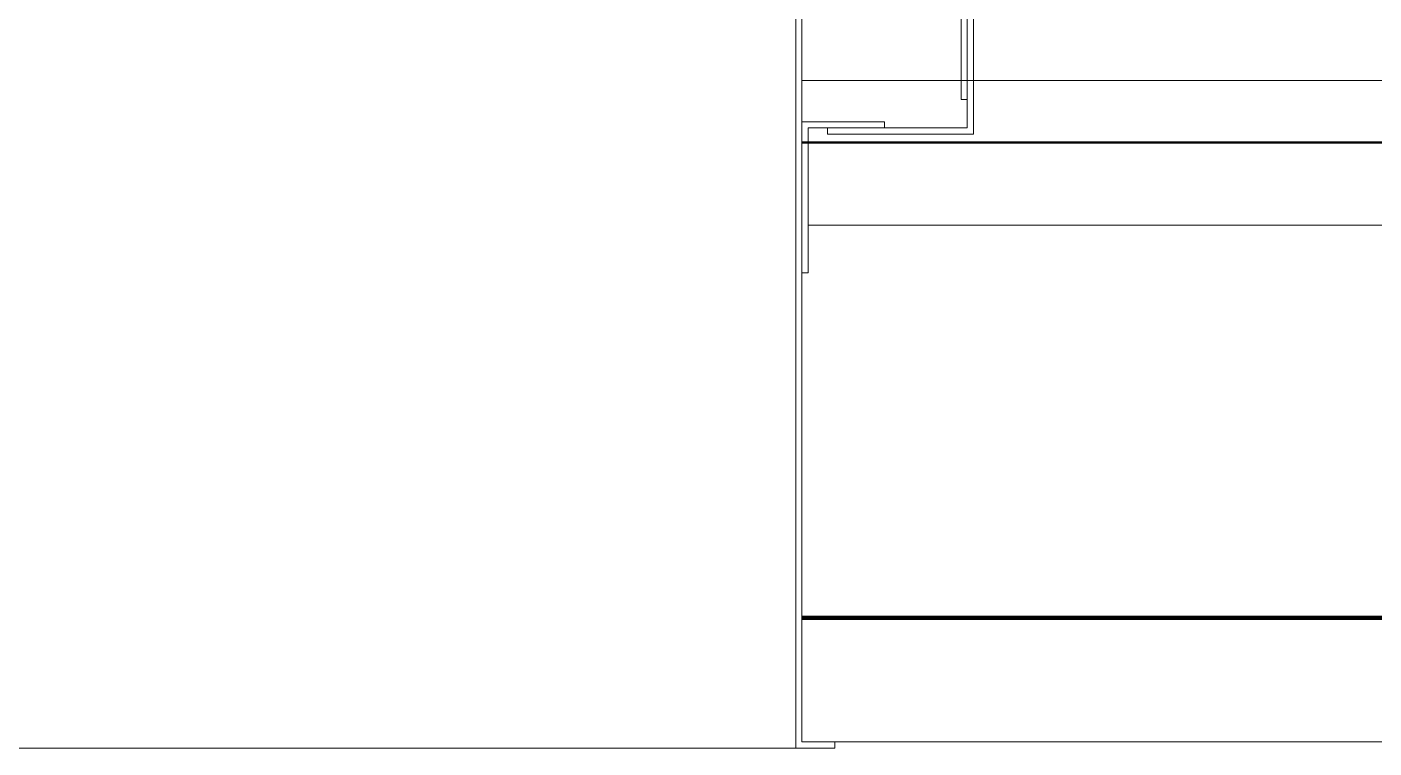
# Model space of a CAD drawing. Extents: x -2749 to 23780, y -1311 to 8245.
# Drawn here: x 9728.1 to 9793.3, y 284.7 to 319.6 of the extents above; entities that cross this region are included whole.
import ezdxf

# ---------------------------------------------------------------- set-up
doc = ezdxf.new("R2010")
doc.units = 0
doc.header["$MEASUREMENT"] = 0
for name, color, linetype, lineweight in [('06C', 9, 'Continuous', 9), ('06D', 9, 'Continuous', 9), ('10', 9, 'Continuous', 9)]:
    doc.layers.add(name, color=color, linetype=linetype, lineweight=lineweight)

# ---------------------------------------------------------------- blocks, each defined once
blk = doc.blocks.new('1.KAT PLANI')
at = {"layer": '06C'}
blk.add_lwpolyline([(10767.5, 906.954), (10767.5, 906.954), (10767.5, 285), (9765.58, 285)], dxfattribs=at)
at = {"layer": '06D'}
for points in [[(10735.5, 906.654), (10735.5, 317), (9765.58, 317)], [(10742.5, 906.654), (10742.5, 906.654), (10742.5, 310), (9765.88, 310)], [(7067.2, 861.676), (7067.2, 284.7), (9765.58, 284.7)]]:
    blk.add_lwpolyline(points, dxfattribs=at)
at = {"layer": '10'}
for points, const_width in [([(10761.5, 906.954), (10761.5, 291), (9765.58, 291)], 0.2), ([(10738.5, 906.654), (10738.5, 314), (9765.58, 314)], 0.1)]:
    blk.add_lwpolyline(points, dxfattribs=dict(at, const_width=const_width))
for points in [[(9766.821, 314.408), (9766.821, 314.708), (9773.58, 314.708), (9773.58, 326.972), (9773.88, 326.972), (9773.88, 314.408)], [(9769.899, 322.087), (9769.899, 321.787), (9773.28, 321.787), (9773.28, 316.087), (9773.58, 316.087), (9773.58, 322.087)], [(9767.169, 284.7), (9765.28, 284.7), (9765.28, 320.527), (9765.58, 320.527), (9765.58, 285), (9767.169, 285)], [(9765.58, 315.008), (9769.58, 315.008), (9769.58, 314.708), (9765.88, 314.708), (9765.88, 307.687), (9765.58, 307.687), (9765.58, 315.008)]]:
    blk.add_lwpolyline(points, close=True, dxfattribs=at)

msp = doc.modelspace()

# ---------------------------------------------------------------- block references
at = {"layer": '06D'}
msp.add_blockref('1.KAT PLANI', (0, 0), dxfattribs=at)

doc.saveas('drawing.dxf')
